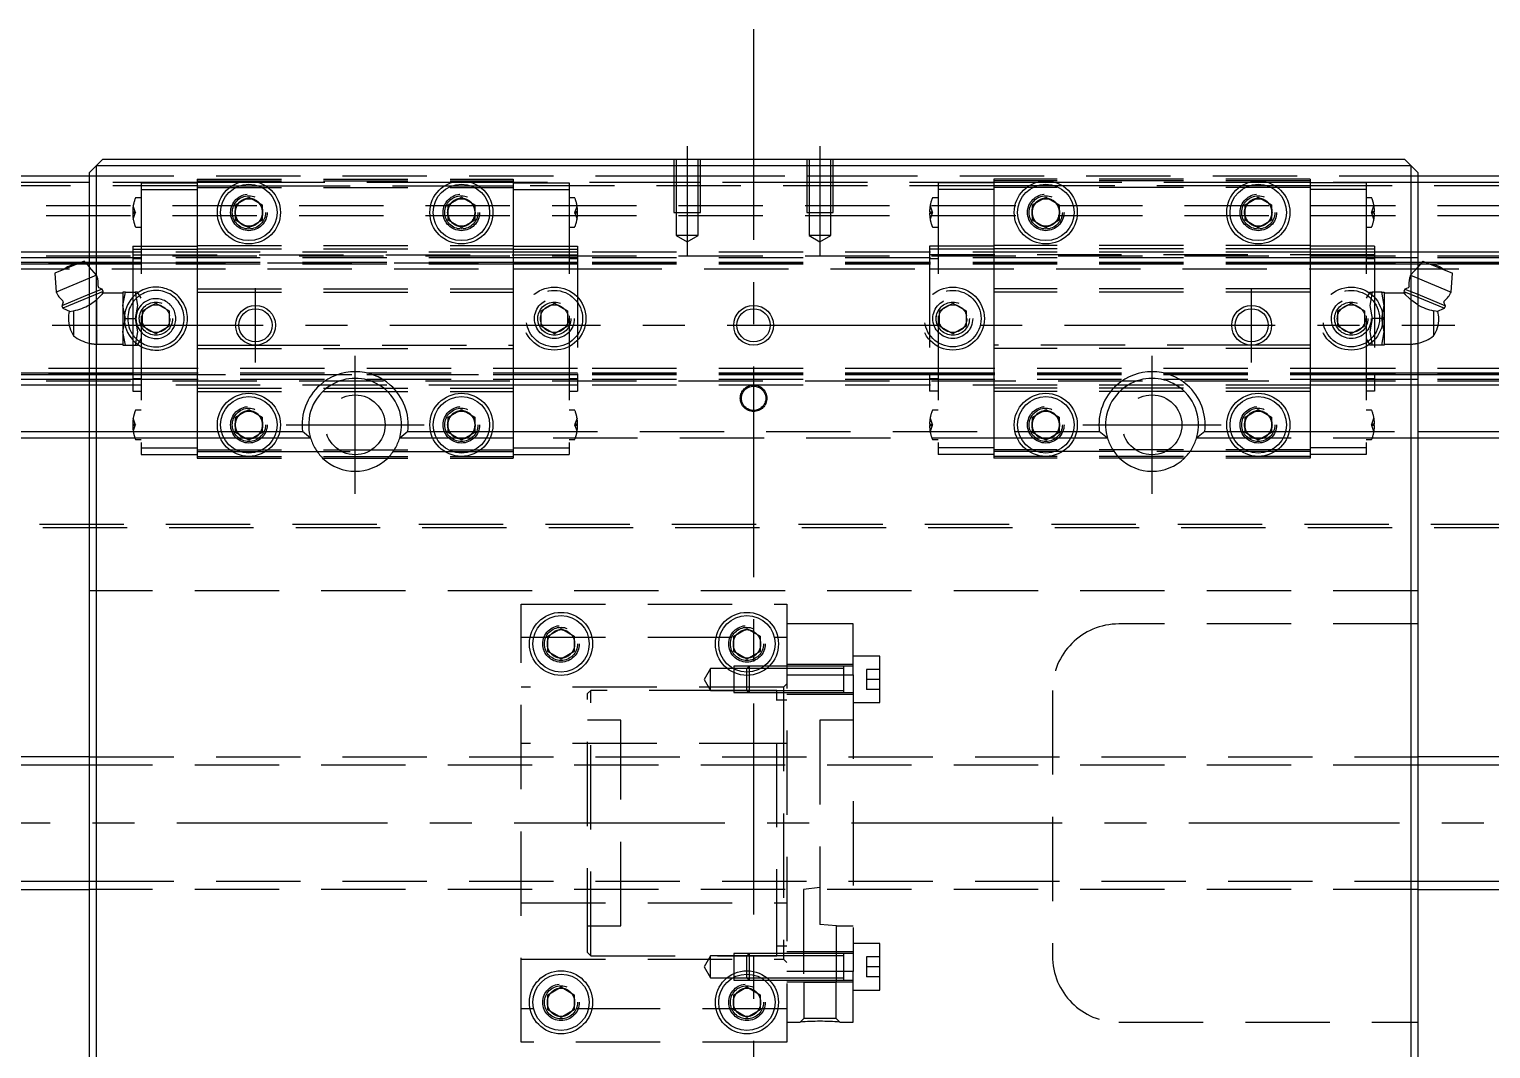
# Model space of a CAD drawing. Extents: x -10 to 809, y -346 to 120.
# Drawn here: x 120.9 to 341, y -34 to 119.6 of the extents above; entities that cross this region are included whole.
import ezdxf

# ---------------------------------------------------------------- set-up
doc = ezdxf.new("R2010")
doc.units = 0
doc.linetypes.add('CENTER', pattern=[50.8, 31.75, -6.35, 6.35, -6.35])
doc.linetypes.add('DASHED', pattern=[19.05, 12.7, -6.35])
doc.layers.get('0').update_dxf_attribs({"linetype": 'CONTINUOUS'})
doc.layers.add('CENTER', color=1, linetype='CENTER')

msp = doc.modelspace()

# ---------------------------------------------------------------- linework, layer by layer
at = {"color": 7, "linetype": 'CONTINUOUS'}
for p, q in [((131, 99), (132, 100)), ((132, 100), (328, 100)), ((328, 100), (329, 99)), ((2, 97.5), (130, 97.5)), ((130, 98), (131, 99)), ((130, -98), (130, 98)), ((131, 99), (131, -99)), ((329, 99), (131, 99)), ((329, 99), (330, 98)), ((329, -99), (329, 99)), ((330, 98), (330, -98)), ((330, 97.5), (458, 97.5)), ((130, 96.5), (1, 96.5)), ((459, 96.5), (330, 96.5)), ((152, 93.15), (154, 94.31)), ((152, 90.85), (152, 93.15)), ((154, 94.31), (156, 93.15)), ((156, 93.15), (156, 90.85)), ((184, 93.15), (186, 94.31)), ((184, 90.85), (184, 93.15)), ((186, 94.31), (188, 93.15)), ((188, 93.15), (188, 90.85)), ((272, 93.15), (274, 94.31)), ((272, 90.85), (272, 93.15)), ((274, 94.31), (276, 93.15)), ((276, 93.15), (276, 90.85)), ((304, 93.15), (306, 94.31)), ((304, 90.85), (304, 93.15)), ((306, 94.31), (308, 93.15)), ((308, 93.15), (308, 90.85)), ((154, 89.69), (152, 90.85)), ((156, 90.85), (154, 89.69)), ((186, 89.69), (184, 90.85)), ((188, 90.85), (186, 89.69)), ((274, 89.69), (272, 90.85)), ((276, 90.85), (274, 89.69)), ((306, 89.69), (304, 90.85)), ((308, 90.85), (306, 89.69)), ((130, 86), (0, 86)), ((460, 86), (330, 86)), ((128.73, 84.48), (0, 84.48)), ((128.05, 84.2), (0, 84.2)), ((129.2, 84.68), (124.77, 82.84)), ((130, 83.76), (129.2, 84.68)), ((130, 84.48), (129.37, 84.48)), ((130, 84.2), (129.62, 84.2)), ((330.8, 84.68), (330, 83.76)), ((330.63, 84.48), (330, 84.48)), ((330.38, 84.2), (330, 84.2)), ((330.8, 84.68), (335.23, 82.84)), ((460, 84.48), (331.27, 84.48)), ((460, 84.2), (331.95, 84.2)), ((124.77, 82.84), (124.97, 80)), ((130, 82.09), (124.97, 80)), ((330, 82.09), (335.03, 80)), ((335.03, 80), (335.23, 82.84)), ((130, 79.66), (125.83, 77.93)), ((330, 79.66), (334.17, 77.93)), ((126.04, 78.44), (125.83, 77.93)), ((125.83, 77.93), (125.98, 77.56)), ((130, 79.22), (125.98, 77.56)), ((125.98, 77.56), (127.1, 77.09)), ((126.94, 77.07), (127.6, 77.18)), ((127.6, 77.18), (127.6, 73.4)), ((330, 79.22), (334.02, 77.56)), ((333.06, 77.07), (332.4, 77.18)), ((332.4, 77.18), (332.4, 73.4)), ((332.9, 77.09), (334.02, 77.56)), ((334.17, 77.93), (333.96, 78.44)), ((334.02, 77.56), (334.17, 77.93)), ((130, 67.8), (0, 67.8)), ((130, 67.52), (0, 67.52)), ((460, 67.8), (330, 67.8)), ((460, 67.52), (330, 67.52)), ((130, 66), (0, 66)), ((460, 66), (330, 66)), ((152, 61.15), (154, 62.31)), ((154, 62.31), (156, 61.15)), ((184, 61.15), (186, 62.31)), ((186, 62.31), (188, 61.15)), ((272, 61.15), (274, 62.31)), ((274, 62.31), (276, 61.15)), ((304, 61.15), (306, 62.31)), ((306, 62.31), (308, 61.15)), ((152, 58.85), (152, 61.15)), ((156, 61.15), (156, 58.85)), ((184, 58.85), (184, 61.15)), ((188, 61.15), (188, 58.85)), ((272, 58.85), (272, 61.15)), ((276, 61.15), (276, 58.85)), ((304, 58.85), (304, 61.15)), ((308, 61.15), (308, 58.85)), ((130, 58), (56.71, 58)), ((57.94, 59), (130, 59)), ((154, 57.69), (152, 58.85)), ((156, 58.85), (154, 57.69)), ((186, 57.69), (184, 58.85)), ((188, 58.85), (186, 57.69)), ((274, 57.69), (272, 58.85)), ((276, 58.85), (274, 57.69)), ((306, 57.69), (304, 58.85)), ((308, 58.85), (306, 57.69)), ((330, 59), (402.06, 59)), ((403.29, 58), (330, 58)), ((199, 28.15), (201, 29.31)), ((201, 29.31), (203, 28.15)), ((227, 28.15), (229, 29.31)), ((229, 29.31), (231, 28.15)), ((199, 25.85), (199, 28.15)), ((203, 28.15), (203, 25.85)), ((227, 25.85), (227, 28.15)), ((231, 28.15), (231, 25.85)), ((201, 24.69), (199, 25.85)), ((203, 25.85), (201, 24.69)), ((229, 24.69), (227, 25.85)), ((231, 25.85), (229, 24.69)), ((130, 10), (28, 10)), ((403, 10), (330, 10)), ((28, -10), (130, -10)), ((330, -10), (403, -10)), ((243.6, -23.65), (243.6, -23.65)), ((199, -25.85), (201, -24.69)), ((199, -28.15), (199, -25.85)), ((201, -24.69), (203, -25.85)), ((203, -25.85), (203, -28.15)), ((227, -25.85), (229, -24.69)), ((227, -28.15), (227, -25.85)), ((229, -24.69), (231, -25.85)), ((231, -25.85), (231, -28.15)), ((201, -29.31), (199, -28.15)), ((203, -28.15), (201, -29.31)), ((229, -29.31), (227, -28.15)), ((231, -28.15), (229, -29.31))]:
    msp.add_line(p, q, dxfattribs=at)
at = {"color": 3, "linetype": 'DASHED'}
for p, q in [((218, 100), (218, 92)), ((218.35, 100), (218.35, 92)), ((221.65, 92), (221.65, 100)), ((222, 92), (222, 100)), ((238, 100), (238, 92)), ((238.35, 100), (238.35, 92)), ((241.65, 92), (241.65, 100)), ((242, 92), (242, 100)), ((130, 97.5), (218, 97.5)), ((146.2, 97), (146.2, 96)), ((146.2, 97), (193.8, 97)), ((193.8, 97), (193.8, 96)), ((218, 97.5), (222, 97.5)), ((222, 97.5), (238, 97.5)), ((238, 97.5), (242, 97.5)), ((242, 97.5), (330, 97.5)), ((266.2, 97), (266.2, 96)), ((313.8, 97), (266.2, 97)), ((313.8, 97), (313.8, 96)), ((146.2, 96), (0.5, 96)), ((146.2, 96.5), (130, 96.5)), ((137.77, 96.45), (146.2, 96.45)), ((137.77, 96.45), (137.77, 95.45)), ((137.77, 95.45), (137.77, 56.55)), ((137.77, 95.45), (146.2, 95.45)), ((146.2, 96.75), (193.8, 96.75)), ((152.48, 96.5), (146.2, 96.5)), ((146.2, 96), (146.2, 87)), ((146.2, 96), (151.44, 96)), ((146.2, 95.75), (193.8, 95.75)), ((151.44, 96), (152.56, 96)), ((155.52, 96.5), (152.48, 96.5)), ((152.56, 96), (155.44, 96)), ((155.44, 96), (156.56, 96)), ((184.48, 96.5), (155.52, 96.5)), ((156.56, 96), (183.44, 96)), ((183.44, 96), (184.56, 96)), ((187.52, 96.5), (184.48, 96.5)), ((184.56, 96), (187.44, 96)), ((187.44, 96), (188.56, 96)), ((193.8, 96.5), (187.52, 96.5)), ((188.56, 96), (193.8, 96)), ((218, 96.5), (193.8, 96.5)), ((193.8, 96.45), (202.23, 96.45)), ((266.2, 96), (193.8, 96)), ((193.8, 96), (193.8, 87)), ((193.8, 95.45), (202.23, 95.45)), ((202.23, 96.45), (202.23, 95.45)), ((202.23, 95.45), (202.23, 56.55)), ((222, 96.5), (218, 96.5)), ((238, 96.5), (222, 96.5)), ((242, 96.5), (238, 96.5)), ((266.2, 96.5), (242, 96.5)), ((257.77, 96.45), (257.77, 95.45)), ((266.2, 96.45), (257.77, 96.45)), ((257.77, 95.45), (257.77, 56.55)), ((266.2, 95.45), (257.77, 95.45)), ((313.8, 96.75), (266.2, 96.75)), ((272.48, 96.5), (266.2, 96.5)), ((266.2, 96), (266.2, 87)), ((271.44, 96), (266.2, 96)), ((313.8, 95.75), (266.2, 95.75)), ((272.56, 96), (271.44, 96)), ((275.52, 96.5), (272.48, 96.5)), ((275.44, 96), (272.56, 96)), ((276.56, 96), (275.44, 96)), ((304.48, 96.5), (275.52, 96.5)), ((303.44, 96), (276.56, 96)), ((304.56, 96), (303.44, 96)), ((307.52, 96.5), (304.48, 96.5)), ((307.44, 96), (304.56, 96)), ((308.56, 96), (307.44, 96)), ((313.8, 96.5), (307.52, 96.5)), ((313.8, 96), (308.56, 96)), ((330, 96.5), (313.8, 96.5)), ((322.23, 96.45), (313.8, 96.45)), ((459.5, 96), (313.8, 96)), ((313.8, 96), (313.8, 87)), ((322.23, 95.45), (313.8, 95.45)), ((322.23, 96.45), (322.23, 95.45)), ((322.23, 95.45), (322.23, 56.55)), ((460, 93), (0, 93)), ((136.9, 92.1), (136.58, 93)), ((137.77, 94.2), (136.99, 94.2)), ((203.01, 94.2), (202.23, 94.2)), ((203.42, 93), (203.1, 92.1)), ((256.58, 93), (256.9, 92.1)), ((257.77, 94.2), (256.99, 94.2)), ((323.01, 94.2), (322.23, 94.2)), ((323.1, 92.1), (323.42, 93)), ((460, 91.5), (0, 91.5)), ((136.58, 92.1), (136.5, 92.1)), ((136.5, 91.9), (136.58, 91.9)), ((136.58, 92.1), (136.9, 92.1)), ((136.58, 91.9), (136.58, 92.1)), ((136.58, 91), (136.9, 91.9)), ((136.58, 91.9), (136.9, 91.9)), ((136.9, 92.1), (136.94, 92)), ((136.9, 91.9), (136.94, 92)), ((203.1, 92.1), (203.06, 92)), ((203.1, 91.9), (203.06, 92)), ((203.42, 92.1), (203.1, 92.1)), ((203.1, 91.9), (203.42, 91)), ((203.42, 91.9), (203.1, 91.9)), ((203.5, 92.1), (203.42, 92.1)), ((203.42, 92.1), (203.42, 91.9)), ((203.42, 91.9), (203.5, 91.9)), ((218, 92), (222, 92)), ((218.35, 92), (218.35, 88.5)), ((221.65, 88.5), (221.65, 92)), ((238, 92), (242, 92)), ((238.35, 92), (238.35, 88.5)), ((241.65, 88.5), (241.65, 92)), ((256.5, 92.1), (256.58, 92.1)), ((256.58, 91.9), (256.5, 91.9)), ((256.58, 92.1), (256.9, 92.1)), ((256.58, 92.1), (256.58, 91.9)), ((256.9, 91.9), (256.58, 91)), ((256.58, 91.9), (256.9, 91.9)), ((256.9, 92.1), (256.94, 92)), ((256.9, 91.9), (256.94, 92)), ((323.1, 92.1), (323.06, 92)), ((323.1, 91.9), (323.06, 92)), ((323.42, 92.1), (323.1, 92.1)), ((323.42, 91), (323.1, 91.9)), ((323.42, 91.9), (323.1, 91.9)), ((323.42, 91.9), (323.42, 92.1)), ((323.42, 92.1), (323.5, 92.1)), ((323.5, 91.9), (323.42, 91.9)), ((136.99, 89.8), (137.77, 89.8)), ((202.23, 89.8), (203.01, 89.8)), ((218.35, 88.5), (220, 87.55)), ((221.65, 88.5), (218.35, 88.5)), ((220, 87.55), (221.65, 88.5)), ((238.35, 88.5), (240, 87.55)), ((241.65, 88.5), (238.35, 88.5)), ((240, 87.55), (241.65, 88.5)), ((256.99, 89.8), (257.77, 89.8)), ((322.23, 89.8), (323.01, 89.8)), ((136.5, 86), (130, 86)), ((136.5, 86.93), (137.77, 86.93)), ((136.5, 86.93), (136.5, 84.33)), ((136.5, 86.92), (137.77, 86.92)), ((136.5, 86.46), (137.77, 86.46)), ((137.77, 86), (136.5, 86)), ((137.77, 86.93), (146.2, 86.93)), ((137.77, 86.46), (146.2, 86.46)), ((193.8, 86), (137.77, 86)), ((146.2, 87), (146.2, 86.5)), ((146.2, 87), (193.8, 87)), ((146.2, 86.5), (146.2, 80.5)), ((146.2, 86.5), (193.8, 86.5)), ((193.8, 87), (193.8, 86.5)), ((193.8, 86.93), (202.23, 86.93)), ((193.8, 86.5), (193.8, 80.5)), ((193.8, 86.46), (202.23, 86.46)), ((203.5, 86), (193.8, 86)), ((202.23, 86.93), (203.5, 86.93)), ((202.23, 86.92), (203.5, 86.92)), ((202.23, 86.46), (203.5, 86.46)), ((203.5, 86.93), (203.5, 84.33)), ((256.5, 86), (203.5, 86)), ((257.77, 86.93), (256.5, 86.93)), ((256.5, 86.93), (256.5, 84.33)), ((257.77, 86.92), (256.5, 86.92)), ((257.77, 86.46), (256.5, 86.46)), ((313.8, 86), (256.5, 86)), ((266.2, 86.93), (257.77, 86.93)), ((266.2, 86.46), (257.77, 86.46)), ((266.2, 87), (266.2, 86.5)), ((313.8, 87), (266.2, 87)), ((266.2, 86.5), (266.2, 80.5)), ((313.8, 86.5), (266.2, 86.5)), ((313.8, 87), (313.8, 86.5)), ((322.23, 86.93), (313.8, 86.93)), ((313.8, 86.5), (313.8, 80.5)), ((322.23, 86.46), (313.8, 86.46)), ((323.5, 86), (313.8, 86)), ((323.5, 86.93), (322.23, 86.93)), ((323.5, 86.92), (322.23, 86.92)), ((323.5, 86.46), (322.23, 86.46)), ((323.5, 86.93), (323.5, 84.33)), ((330, 86), (323.5, 86)), ((460, 85.4), (0, 85.4)), ((130, 85.15), (0, 85.15)), ((136.5, 84.42), (0, 84.42)), ((129.62, 84.2), (128.05, 84.2)), ((129.37, 84.48), (128.73, 84.48)), ((136.5, 85.15), (130, 85.15)), ((136.5, 84.48), (130, 84.48)), ((136.5, 84.2), (130, 84.2)), ((131.07, 82.53), (130, 83.76)), ((136.5, 85.6), (203.5, 85.6)), ((137.77, 85.15), (136.5, 85.15)), ((136.5, 85.08), (137.77, 85.08)), ((137.77, 84.48), (136.5, 84.48)), ((136.5, 84.42), (137.77, 84.42)), ((136.5, 84.33), (136.5, 80)), ((137.77, 84.2), (136.5, 84.2)), ((193.8, 85.15), (137.77, 85.15)), ((193.8, 84.48), (137.77, 84.48)), ((137.77, 84.42), (193.8, 84.42)), ((193.8, 84.2), (137.77, 84.2)), ((203.5, 85.15), (193.8, 85.15)), ((203.5, 84.48), (193.8, 84.48)), ((193.8, 84.42), (203.5, 84.42)), ((203.5, 84.2), (193.8, 84.2)), ((202.23, 85.08), (203.5, 85.08)), ((256.5, 85.15), (203.5, 85.15)), ((256.5, 84.48), (203.5, 84.48)), ((256.5, 84.42), (203.5, 84.42)), ((203.5, 84.33), (203.5, 67.67)), ((256.5, 84.2), (203.5, 84.2)), ((323.5, 85.6), (256.5, 85.6)), ((313.8, 85.15), (256.5, 85.15)), ((256.5, 85.08), (257.77, 85.08)), ((313.8, 84.48), (256.5, 84.48)), ((313.8, 84.42), (256.5, 84.42)), ((256.5, 84.33), (256.5, 67.67)), ((313.8, 84.2), (256.5, 84.2)), ((323.5, 85.15), (313.8, 85.15)), ((323.5, 84.48), (313.8, 84.48)), ((323.5, 84.42), (313.8, 84.42)), ((323.5, 84.2), (313.8, 84.2)), ((322.23, 85.08), (323.5, 85.08)), ((330, 85.15), (323.5, 85.15)), ((330, 84.48), (323.5, 84.48)), ((460, 84.42), (323.5, 84.42)), ((323.5, 84.33), (323.5, 67.67)), ((330, 84.2), (323.5, 84.2)), ((330, 83.76), (328.93, 82.53)), ((460, 85.15), (330, 85.15)), ((331.95, 84.2), (330.38, 84.2)), ((331.27, 84.48), (330.63, 84.48)), ((0, 83.5), (136.5, 83.5)), ((131.07, 82.53), (130, 82.09)), ((136.5, 83.5), (137.77, 83.5)), ((137.77, 83.5), (193.8, 83.5)), ((193.8, 83.5), (203.5, 83.5)), ((203.5, 83.5), (256.5, 83.5)), ((256.5, 83.5), (313.8, 83.5)), ((313.8, 83.5), (323.5, 83.5)), ((323.5, 83.5), (460, 83.5)), ((328.93, 82.53), (330, 82.09)), ((131.93, 80.45), (130, 79.66)), ((132.08, 80.08), (130, 79.22)), ((131.04, 78.83), (132.08, 79.85)), ((131.93, 80.45), (131.42, 80.66)), ((131.9, 79.64), (132.08, 80.08)), ((132.08, 80.08), (131.93, 80.45)), ((135.04, 79.85), (132.08, 79.85)), ((135.4, 80), (135.04, 80)), ((135.04, 80), (135.04, 78)), ((135.04, 78), (135.4, 80)), ((135.4, 80), (136.87, 80)), ((136.5, 80), (136.5, 72)), ((137.22, 80), (136.87, 80)), ((136.87, 80), (137.22, 78)), ((137.77, 79.06), (137.22, 80)), ((146.2, 80.5), (146.2, 80)), ((146.2, 80.5), (193.8, 80.5)), ((146.2, 80), (146.2, 72)), ((146.2, 80), (193.8, 80)), ((193.8, 80.5), (193.8, 80)), ((193.8, 80), (193.8, 72)), ((266.2, 80.5), (266.2, 80)), ((313.8, 80.5), (266.2, 80.5)), ((266.2, 80), (266.2, 72)), ((313.8, 80), (266.2, 80)), ((313.8, 80.5), (313.8, 80)), ((313.8, 80), (313.8, 72)), ((322.78, 80), (322.23, 79.06)), ((322.78, 80), (323.13, 80)), ((323.13, 80), (322.78, 78)), ((324.6, 80), (323.13, 80)), ((324.6, 80), (324.96, 80)), ((324.96, 78), (324.6, 80)), ((324.96, 80), (324.96, 78)), ((327.92, 79.85), (324.96, 79.85)), ((328.07, 80.45), (327.92, 80.08)), ((327.92, 80.08), (328.1, 79.64)), ((327.92, 80.08), (330, 79.22)), ((328.96, 78.83), (327.92, 79.85)), ((328.58, 80.66), (328.07, 80.45)), ((328.07, 80.45), (330, 79.66)), ((130, 78.1), (131.04, 78.83)), ((131.04, 78.83), (131.04, 72.15)), ((135.4, 76), (135.04, 78)), ((135.04, 78), (135.04, 74)), ((137.22, 78), (136.87, 76)), ((138, 77.15), (140, 78.31)), ((138, 74.85), (138, 77.15)), ((140, 78.31), (142, 77.15)), ((142, 77.15), (142, 74.85)), ((198, 77.15), (200, 78.31)), ((198, 74.85), (198, 77.15)), ((200, 78.31), (202, 77.15)), ((202, 77.15), (202, 74.85)), ((258, 77.15), (260, 78.31)), ((258, 74.85), (258, 77.15)), ((260, 78.31), (262, 77.15)), ((262, 77.15), (262, 74.85)), ((318, 77.15), (320, 78.31)), ((318, 74.85), (318, 77.15)), ((320, 78.31), (322, 77.15)), ((322, 77.15), (322, 74.85)), ((322.78, 78), (323.13, 76)), ((324.6, 76), (324.96, 78)), ((324.96, 78), (324.96, 74)), ((330, 78.1), (328.96, 78.83)), ((328.96, 78.83), (328.96, 72.15)), ((135.04, 74), (135.4, 76)), ((135.4, 76), (136.87, 76)), ((136.87, 76), (137.22, 74)), ((137.5, 76), (137.53, 76.37)), ((140, 73.69), (138, 74.85)), ((142, 74.85), (140, 73.69)), ((197.5, 76), (197.53, 76.41)), ((200, 73.69), (198, 74.85)), ((202, 74.85), (200, 73.69)), ((257.5, 76), (257.53, 76.41)), ((260, 73.69), (258, 74.85)), ((262, 74.85), (260, 73.69)), ((317.5, 76), (317.53, 76.41)), ((320, 73.69), (318, 74.85)), ((322, 74.85), (320, 73.69)), ((323.13, 76), (322.78, 74)), ((324.6, 76), (323.13, 76)), ((324.96, 74), (324.6, 76)), ((135.04, 74), (135.04, 72)), ((135.4, 72), (135.04, 74)), ((137.22, 74), (136.87, 72)), ((137.22, 72), (137.77, 72.94)), ((322.23, 72.94), (322.78, 72)), ((322.78, 74), (323.13, 72)), ((324.6, 72), (324.96, 74)), ((324.96, 74), (324.96, 72)), ((131.04, 72.15), (135.04, 72.15)), ((135.04, 72), (135.4, 72)), ((135.4, 72), (136.87, 72)), ((136.5, 72), (136.5, 67.67)), ((136.87, 72), (137.22, 72)), ((146.2, 72), (146.2, 71.5)), ((146.2, 72), (155, 72)), ((146.2, 71.5), (146.2, 65.5)), ((146.2, 71.5), (193.8, 71.5)), ((155, 72), (193.8, 72)), ((193.8, 72), (193.8, 71.5)), ((193.8, 71.5), (193.8, 65.5)), ((266.2, 72), (266.2, 71.5)), ((305, 72), (266.2, 72)), ((266.2, 71.5), (266.2, 65.5)), ((313.8, 71.5), (266.2, 71.5)), ((313.8, 72), (305, 72)), ((313.8, 72), (313.8, 71.5)), ((313.8, 71.5), (313.8, 65.5)), ((323.13, 72), (322.78, 72)), ((324.6, 72), (323.13, 72)), ((324.96, 72), (324.6, 72)), ((324.96, 72.15), (328.96, 72.15)), ((136.5, 68.5), (0, 68.5)), ((137.77, 68.5), (136.5, 68.5)), ((203.5, 68.5), (137.77, 68.5)), ((256.5, 68.5), (203.5, 68.5)), ((323.5, 68.5), (256.5, 68.5)), ((460, 68.5), (323.5, 68.5)), ((136.5, 67.58), (0, 67.58)), ((130, 66.85), (0, 66.85)), ((460, 66.6), (0, 66.6)), ((136.5, 67.8), (130, 67.8)), ((136.5, 67.52), (130, 67.52)), ((136.5, 66.85), (130, 66.85)), ((137.77, 67.8), (136.5, 67.8)), ((136.5, 67.67), (136.5, 65.07)), ((136.5, 67.58), (137.77, 67.58)), ((137.77, 67.52), (136.5, 67.52)), ((137.77, 66.92), (136.5, 66.92)), ((137.77, 66.85), (136.5, 66.85)), ((203.5, 67.8), (137.77, 67.8)), ((137.77, 67.58), (203.5, 67.58)), ((203.5, 67.52), (137.77, 67.52)), ((203.5, 66.85), (137.77, 66.85)), ((203.5, 66.92), (202.23, 66.92)), ((256.5, 67.8), (203.5, 67.8)), ((203.5, 67.67), (203.5, 65.07)), ((256.5, 67.58), (203.5, 67.58)), ((256.5, 67.52), (203.5, 67.52)), ((256.5, 66.85), (203.5, 66.85)), ((323.5, 67.8), (256.5, 67.8)), ((256.5, 67.67), (256.5, 65.07)), ((323.5, 67.58), (256.5, 67.58)), ((323.5, 67.52), (256.5, 67.52)), ((257.77, 66.92), (256.5, 66.92)), ((323.5, 66.85), (256.5, 66.85)), ((323.5, 66.92), (322.23, 66.92)), ((330, 67.8), (323.5, 67.8)), ((323.5, 67.67), (323.5, 65.07)), ((460, 67.58), (323.5, 67.58)), ((330, 67.52), (323.5, 67.52)), ((330, 66.85), (323.5, 66.85)), ((460, 66.85), (330, 66.85)), ((136.5, 66), (130, 66)), ((137.77, 66), (136.5, 66)), ((136.5, 65.08), (137.77, 65.08)), ((136.5, 65.07), (137.77, 65.07)), ((193.8, 66), (137.77, 66)), ((146.2, 65.5), (146.2, 65)), ((146.2, 65.5), (193.8, 65.5)), ((146.2, 65), (146.2, 56)), ((146.2, 65), (193.8, 65)), ((203.5, 66), (193.8, 66)), ((193.8, 65.5), (193.8, 65)), ((193.8, 65), (193.8, 56)), ((202.23, 65.08), (203.5, 65.08)), ((202.23, 65.07), (203.5, 65.07)), ((256.5, 66), (203.5, 66)), ((313.8, 66), (256.5, 66)), ((257.77, 65.08), (256.5, 65.08)), ((257.77, 65.07), (256.5, 65.07)), ((266.2, 65.5), (266.2, 65)), ((313.8, 65.5), (266.2, 65.5)), ((266.2, 65), (266.2, 56)), ((313.8, 65), (266.2, 65)), ((323.5, 66), (313.8, 66)), ((313.8, 65.5), (313.8, 65)), ((313.8, 65), (313.8, 56)), ((323.5, 65.08), (322.23, 65.08)), ((323.5, 65.07), (322.23, 65.07)), ((330, 66), (323.5, 66)), ((137.77, 62.2), (136.99, 62.2)), ((203.01, 62.2), (202.23, 62.2)), ((257.77, 62.2), (256.99, 62.2)), ((323.01, 62.2), (322.23, 62.2)), ((136.58, 60.1), (136.5, 60.1)), ((136.5, 59.9), (136.58, 59.9)), ((136.9, 60.1), (136.58, 61)), ((136.58, 60.1), (136.9, 60.1)), ((136.58, 59.9), (136.58, 60.1)), ((136.58, 59), (136.9, 59.9)), ((136.58, 59.9), (136.9, 59.9)), ((136.9, 60.1), (136.94, 60)), ((136.9, 59.9), (136.94, 60)), ((203.1, 60.1), (203.06, 60)), ((203.1, 59.9), (203.06, 60)), ((203.42, 61), (203.1, 60.1)), ((203.42, 60.1), (203.1, 60.1)), ((203.1, 59.9), (203.42, 59)), ((203.42, 59.9), (203.1, 59.9)), ((203.5, 60.1), (203.42, 60.1)), ((203.42, 60.1), (203.42, 59.9)), ((203.42, 59.9), (203.5, 59.9)), ((256.5, 60.1), (256.58, 60.1)), ((256.58, 59.9), (256.5, 59.9)), ((256.58, 61), (256.9, 60.1)), ((256.58, 60.1), (256.9, 60.1)), ((256.58, 60.1), (256.58, 59.9)), ((256.9, 59.9), (256.58, 59)), ((256.58, 59.9), (256.9, 59.9)), ((256.9, 60.1), (256.94, 60)), ((256.9, 59.9), (256.94, 60)), ((323.1, 60.1), (323.06, 60)), ((323.1, 59.9), (323.06, 60)), ((323.1, 60.1), (323.42, 61)), ((323.42, 60.1), (323.1, 60.1)), ((323.42, 59), (323.1, 59.9)), ((323.42, 59.9), (323.1, 59.9)), ((323.42, 59.9), (323.42, 60.1)), ((323.42, 60.1), (323.5, 60.1)), ((323.5, 59.9), (323.42, 59.9)), ((130, 59), (136.58, 59)), ((136.84, 58), (130, 58)), ((136.58, 59), (137.77, 59)), ((137.77, 58), (136.84, 58)), ((136.99, 57.8), (137.77, 57.8)), ((137.77, 59), (149.36, 59)), ((149.69, 58), (137.77, 58)), ((149.36, 59), (149.87, 59)), ((150.25, 58), (149.69, 58)), ((149.87, 59), (151.44, 59)), ((152.11, 58), (150.25, 58)), ((151.44, 59), (151.71, 59)), ((151.71, 59), (152, 59)), ((152, 59), (152.15, 59)), ((152.5, 58), (152.11, 58)), ((152.15, 59), (152.2, 59)), ((152.2, 59), (155.8, 59)), ((153.36, 58), (152.5, 58)), ((153.46, 58), (153.36, 58)), ((153.5, 58), (153.46, 58)), ((154.5, 58), (153.5, 58)), ((154.54, 58), (154.5, 58)), ((154.64, 58), (154.54, 58)), ((155.5, 58), (154.64, 58)), ((155.89, 58), (155.5, 58)), ((155.8, 59), (155.85, 59)), ((155.85, 59), (156, 59)), ((157.75, 58), (155.89, 58)), ((156, 59), (156.29, 59)), ((156.29, 59), (156.56, 59)), ((156.56, 59), (158.13, 59)), ((158.31, 58), (157.75, 58)), ((158.13, 59), (158.64, 59)), ((163.29, 58), (158.31, 58)), ((158.64, 59), (162.06, 59)), ((163.29, 58), (162.06, 59)), ((177.94, 59), (176.71, 58)), ((181.69, 58), (176.71, 58)), ((177.94, 59), (181.36, 59)), ((181.36, 59), (181.87, 59)), ((182.25, 58), (181.69, 58)), ((181.87, 59), (183.44, 59)), ((184.11, 58), (182.25, 58)), ((183.44, 59), (183.71, 59)), ((183.71, 59), (184, 59)), ((184, 59), (184.15, 59)), ((184.5, 58), (184.11, 58)), ((184.15, 59), (184.2, 59)), ((184.2, 59), (187.8, 59)), ((185.36, 58), (184.5, 58)), ((185.46, 58), (185.36, 58)), ((185.5, 58), (185.46, 58)), ((186.5, 58), (185.5, 58)), ((186.54, 58), (186.5, 58)), ((186.64, 58), (186.54, 58)), ((187.5, 58), (186.64, 58)), ((187.89, 58), (187.5, 58)), ((187.8, 59), (187.85, 59)), ((187.85, 59), (188, 59)), ((189.75, 58), (187.89, 58)), ((188, 59), (188.29, 59)), ((188.29, 59), (188.56, 59)), ((188.56, 59), (190.13, 59)), ((190.31, 58), (189.75, 58)), ((190.13, 59), (190.64, 59)), ((193.8, 58), (190.31, 58)), ((190.64, 59), (193.8, 59)), ((193.8, 59), (269.36, 59)), ((269.69, 58), (193.8, 58)), ((202.23, 57.8), (203.01, 57.8)), ((256.99, 57.8), (257.77, 57.8)), ((269.36, 59), (269.87, 59)), ((270.25, 58), (269.69, 58)), ((269.87, 59), (271.44, 59)), ((272.11, 58), (270.25, 58)), ((271.44, 59), (271.71, 59)), ((271.71, 59), (272, 59)), ((272, 59), (272.15, 59)), ((272.5, 58), (272.11, 58)), ((272.15, 59), (272.2, 59)), ((272.2, 59), (275.8, 59)), ((273.36, 58), (272.5, 58)), ((273.46, 58), (273.36, 58)), ((273.5, 58), (273.46, 58)), ((274.5, 58), (273.5, 58)), ((274.54, 58), (274.5, 58)), ((274.64, 58), (274.54, 58)), ((275.5, 58), (274.64, 58)), ((275.89, 58), (275.5, 58)), ((275.8, 59), (275.85, 59)), ((275.85, 59), (276, 59)), ((277.75, 58), (275.89, 58)), ((276, 59), (276.29, 59)), ((276.29, 59), (276.56, 59)), ((276.56, 59), (278.13, 59)), ((278.31, 58), (277.75, 58)), ((278.13, 59), (278.64, 59)), ((283.29, 58), (278.31, 58)), ((278.64, 59), (282.06, 59)), ((283.29, 58), (282.06, 59)), ((297.94, 59), (296.71, 58)), ((301.69, 58), (296.71, 58)), ((297.94, 59), (301.36, 59)), ((301.36, 59), (301.87, 59)), ((302.25, 58), (301.69, 58)), ((301.87, 59), (303.44, 59)), ((304.11, 58), (302.25, 58)), ((303.44, 59), (303.71, 59)), ((303.71, 59), (304, 59)), ((304, 59), (304.15, 59)), ((304.5, 58), (304.11, 58)), ((304.15, 59), (304.2, 59)), ((304.2, 59), (307.8, 59)), ((305.36, 58), (304.5, 58)), ((305.46, 58), (305.36, 58)), ((305.5, 58), (305.46, 58)), ((306.5, 58), (305.5, 58)), ((306.54, 58), (306.5, 58)), ((306.64, 58), (306.54, 58)), ((307.5, 58), (306.64, 58)), ((307.89, 58), (307.5, 58)), ((307.8, 59), (307.85, 59)), ((307.85, 59), (308, 59)), ((309.75, 58), (307.89, 58)), ((308, 59), (308.29, 59)), ((308.29, 59), (308.56, 59)), ((308.56, 59), (310.13, 59)), ((310.31, 58), (309.75, 58)), ((310.13, 59), (310.64, 59)), ((330, 58), (310.31, 58)), ((310.64, 59), (313.8, 59)), ((313.8, 59), (330, 59)), ((322.23, 57.8), (323.01, 57.8)), ((137.77, 56.55), (137.77, 55.55)), ((137.77, 56.55), (146.2, 56.55)), ((137.77, 55.55), (146.2, 55.55)), ((146.2, 56.25), (193.8, 56.25)), ((146.2, 56), (146.2, 55)), ((146.2, 56), (151.44, 56)), ((146.2, 55.25), (193.8, 55.25)), ((151.44, 56), (152.56, 56)), ((152.56, 56), (155.44, 56)), ((155.44, 56), (156.56, 56)), ((156.56, 56), (183.44, 56)), ((183.44, 56), (184.56, 56)), ((184.56, 56), (187.44, 56)), ((187.44, 56), (188.56, 56)), ((188.56, 56), (193.8, 56)), ((193.8, 56.55), (202.23, 56.55)), ((193.8, 56), (193.8, 55)), ((193.8, 55.55), (202.23, 55.55)), ((202.23, 56.55), (202.23, 55.55)), ((257.77, 56.55), (257.77, 55.55)), ((266.2, 56.55), (257.77, 56.55)), ((266.2, 55.55), (257.77, 55.55)), ((313.8, 56.25), (266.2, 56.25)), ((266.2, 56), (266.2, 55)), ((271.44, 56), (266.2, 56)), ((313.8, 55.25), (266.2, 55.25)), ((272.56, 56), (271.44, 56)), ((275.44, 56), (272.56, 56)), ((276.56, 56), (275.44, 56)), ((303.44, 56), (276.56, 56)), ((304.56, 56), (303.44, 56)), ((307.44, 56), (304.56, 56)), ((308.56, 56), (307.44, 56)), ((313.8, 56), (308.56, 56)), ((322.23, 56.55), (313.8, 56.55)), ((313.8, 56), (313.8, 55)), ((322.23, 55.55), (313.8, 55.55)), ((322.23, 56.55), (322.23, 55.55)), ((146.2, 55), (193.8, 55)), ((313.8, 55), (266.2, 55)), ((459.5, 44.5), (0.5, 44.5)), ((459, 45), (1, 45)), ((330, 35), (130, 35)), ((195, -33), (195, 33)), ((195, 33), (235, 33)), ((235, 33), (235, -33)), ((245, 30), (235, 30)), ((245, 22.36), (245, 30)), ((330, 30), (285, 30)), ((195, 28), (235, 28)), ((249, 25.15), (245, 25.15)), ((249, 18.15), (249, 25.15)), ((223.5, 23.3), (222.55, 21.65)), ((227, 23.3), (223.5, 23.3)), ((223.5, 20), (223.5, 23.3)), ((229.35, 23.65), (227, 23.65)), ((227, 23.65), (227, 23.25)), ((229, 23.3), (227, 23.3)), ((227, 23.25), (227, 22.69)), ((227, 22.69), (227, 19.65)), ((229.35, 23.65), (229, 23.3)), ((231.09, 23.3), (229, 23.3)), ((229, 22.75), (229, 23.3)), ((229, 22.25), (229, 22.75)), ((229, 20), (229, 22.25)), ((231.62, 23.65), (229.35, 23.65)), ((231.62, 23.65), (229.35, 23.65)), ((229.35, 23.65), (229.35, 22.76)), ((229.35, 22.76), (229.35, 22.26)), ((229.35, 22.26), (229.35, 19.65)), ((231.98, 23.3), (231.09, 23.3)), ((232.37, 23.65), (231.62, 23.65)), ((232.37, 23.65), (231.62, 23.65)), ((235, 23.3), (231.98, 23.3)), ((235, 23.65), (232.37, 23.65)), ((235, 23.65), (232.37, 23.65)), ((245, 23.9), (235, 23.9)), ((243.6, 23.65), (235, 23.65)), ((243.6, 23.3), (235, 23.3)), ((235, 22.36), (245, 22.36)), ((245, 23.65), (243.59, 23.65)), ((243.6, 23.3), (243.6, 23.65)), ((243.6, 19.65), (243.6, 23.65)), ((243.6, 20), (243.6, 23.3)), ((245, 22.36), (245, -22.36)), ((249, 23.15), (247, 23.15)), ((247, 23.15), (247, 21.65)), ((234.5, 20.5), (195, 20.5)), ((205.5, 20), (205, 19.5)), ((227, 20), (205.5, 20)), ((205.5, -20), (205.5, 20)), ((222.55, 21.65), (223.5, 20)), ((223.5, 20), (227, 20)), ((227, 20), (229, 20)), ((229, 20), (227, 20)), ((233.5, 20), (229, 20)), ((229, 20), (229.35, 19.65)), ((229, 20), (235, 20)), ((233.5, 19.65), (233.5, 20)), ((235, 21), (234.5, 20.5)), ((234.5, 20.5), (234.5, -20.5)), ((235, 20), (243.6, 20)), ((243.6, 19.65), (243.6, 20)), ((249, 21.65), (247, 21.65)), ((247, 21.65), (247, 20.15)), ((249, 20.15), (247, 20.15)), ((275, 20), (275, -20)), ((205, -19.5), (205, 19.5)), ((227, 19.65), (229.35, 19.65)), ((229.35, 19.65), (235, 19.65)), ((229.35, 19.65), (235, 19.65)), ((233.5, -19.65), (233.5, 19.65)), ((235, 18.5), (233.5, 18.5)), ((235, 19.65), (243.6, 19.65)), ((235, 19.4), (245, 19.4)), ((243.59, 19.65), (245, 19.65)), ((245, 18.15), (249, 18.15)), ((210, 15.5), (205, 15.5)), ((210, -15.5), (210, 15.5)), ((245, 15.5), (240, 15.5)), ((240, 15.5), (240, -15.3)), ((234.5, 12), (195, 12)), ((235, 12), (234.5, 12)), ((130, 10), (330, 10)), ((330, 8.75), (130, 8.75)), ((130, -8.75), (330, -8.75)), ((330, -10), (130, -10)), ((240, -9.69), (237.54, -10)), ((237.54, -10), (237.59, -9.99)), ((237.54, -10), (237.54, -24)), ((195, -12), (234.5, -12)), ((234.5, -12), (235, -12)), ((234.5, -12), (235, -12)), ((242.46, -15.5), (240, -15.3)), ((205, -15.5), (210, -15.5)), ((242.46, -24), (242.46, -15.5)), ((242.46, -15.5), (245, -15.5)), ((205, -19.5), (205.5, -20)), ((229.35, -19.65), (227, -19.65)), ((227, -19.65), (227, -22.69)), ((229.35, -19.65), (229, -20)), ((235, -19.65), (229.35, -19.65)), ((235, -19.65), (229.35, -19.65)), ((229.35, -19.65), (229.35, -22.26)), ((233.5, -18.5), (235, -18.5)), ((233.5, -20), (233.5, -19.65)), ((245, -19.4), (235, -19.4)), ((243.6, -19.65), (235, -19.65)), ((245, -19.65), (243.59, -19.65)), ((243.6, -23.65), (243.6, -19.65)), ((249, -18.15), (245, -18.15)), ((249, -25.15), (249, -18.15)), ((195, -20.5), (234.5, -20.5)), ((205.5, -20), (227, -20)), ((223.5, -20), (222.55, -21.65)), ((222.55, -21.65), (223.5, -23.3)), ((227, -20), (223.5, -20)), ((223.5, -21.65), (223.5, -20)), ((223.5, -23.3), (223.5, -21.65)), ((229, -20), (227, -20)), ((227, -20), (229, -20)), ((229, -20), (233.5, -20)), ((235, -20), (229, -20)), ((229, -22.25), (229, -20)), ((234.5, -20.5), (235, -21)), ((243.6, -20), (235, -20)), ((249, -20.15), (247, -20.15)), ((247, -20.15), (247, -21.65)), ((247, -21.65), (247, -23.15)), ((249, -21.65), (247, -21.65)), ((223.5, -23.3), (227, -23.3)), ((227, -22.69), (227, -23.25)), ((227, -23.25), (227, -23.65)), ((227, -23.3), (229, -23.3)), ((227, -23.65), (229.35, -23.65)), ((229, -22.75), (229, -22.25)), ((229, -23.3), (229, -22.75)), ((229, -23.3), (229.35, -23.65)), ((229, -23.3), (231.09, -23.3)), ((229.35, -22.26), (229.35, -22.76)), ((229.35, -22.76), (229.35, -23.65)), ((229.35, -23.65), (231.62, -23.65)), ((229.35, -23.65), (231.62, -23.65)), ((231.09, -23.3), (231.98, -23.3)), ((231.62, -23.65), (232.37, -23.65)), ((231.62, -23.65), (232.37, -23.65)), ((231.98, -23.3), (235, -23.3)), ((232.37, -23.65), (235, -23.65)), ((232.37, -23.65), (235, -23.65)), ((245, -22.36), (235, -22.36)), ((235, -23.3), (243.6, -23.3)), ((235, -23.65), (243.6, -23.65)), ((235, -23.9), (245, -23.9)), ((242.46, -24), (237.54, -24)), ((237.55, -24), (237.55, -29.45)), ((242.45, -29.45), (242.45, -24)), ((243.59, -23.65), (245, -23.65)), ((245, -30), (245, -22.36)), ((249, -23.15), (247, -23.15)), ((245, -25.15), (249, -25.15)), ((235, -28), (195, -28)), ((235, -30), (237, -30)), ((237.55, -29.45), (237, -30)), ((242.45, -29.45), (237.55, -29.45)), ((243, -30), (242.45, -29.45)), ((243, -30), (245, -30)), ((285, -30), (330, -30)), ((235, -33), (195, -33))]:
    msp.add_line(p, q, dxfattribs=at)
at = {"color": 3, "linetype": 'CONTINUOUS'}
for p, q in [((130, 8.75), (28, 8.75)), ((403, 8.75), (330, 8.75)), ((28, -8.75), (130, -8.75)), ((330, -8.75), (403, -8.75))]:
    msp.add_line(p, q, dxfattribs=at)
at = {"color": 7, "linetype": 'CONTINUOUS'}
for centre, radius in [((154, 92), 4.75), ((154, 92), 4.25), ((186, 92), 4.75), ((186, 92), 4.25), ((274, 92), 4.75), ((274, 92), 4.25), ((306, 92), 4.75), ((306, 92), 4.25), ((155, 75), 2.5), ((230, 75), 3), ((230, 75), 2.5), ((305, 75), 2.5), ((154, 60), 4.75), ((154, 60), 4.25), ((186, 60), 4.75), ((186, 60), 4.25), ((274, 60), 4.75), ((274, 60), 4.25), ((306, 60), 4.75), ((306, 60), 4.25), ((201, 27), 4.75), ((201, 27), 4.25), ((229, 27), 4.75), ((229, 27), 4.25), ((201, -27), 4.75), ((201, -27), 4.25), ((229, -27), 4.75), ((229, -27), 4.25)]:
    msp.add_circle(centre, radius, dxfattribs=at)
at = {"color": 3, "linetype": 'DASHED'}
for centre, radius in [((154, 92), 2.75), ((186, 92), 2.75), ((274, 92), 2.75), ((306, 92), 2.75), ((154, 92), 2.5), ((154, 92), 2.07), ((186, 92), 2.5), ((186, 92), 2.07), ((274, 92), 2.5), ((274, 92), 2.07), ((306, 92), 2.5), ((306, 92), 2.07), ((200, 76), 4.75), ((200, 76), 4.25), ((260, 76), 4.75), ((260, 76), 4.25), ((320, 76), 4.75), ((320, 76), 4.25), ((140, 76), 2.5), ((140, 76), 2.1), ((200, 76), 3), ((200, 76), 2.5), ((200, 76), 2.1), ((260, 76), 3), ((260, 76), 2.5), ((260, 76), 2.1), ((320, 76), 3), ((320, 76), 2.5), ((320, 76), 2.1), ((170, 60), 4.5), ((230, 64), 2), ((230, 64), 1.83), ((290, 60), 4.5), ((154, 60), 2.75), ((154, 60), 2.5), ((154, 60), 2.07), ((186, 60), 2.75), ((186, 60), 2.5), ((186, 60), 2.07), ((274, 60), 2.75), ((274, 60), 2.5), ((274, 60), 2.07), ((306, 60), 2.75), ((306, 60), 2.5), ((306, 60), 2.07), ((201, 27), 2.75), ((201, 27), 2.5), ((229, 27), 2.75), ((229, 27), 2.5), ((201, -27), 2.75), ((201, -27), 2.5), ((229, -27), 2.75), ((229, -27), 2.5)]:
    msp.add_circle(centre, radius, dxfattribs=at)
at = {"color": 3, "linetype": 'CONTINUOUS'}
for centre in [(155, 75), (305, 75)]:
    msp.add_circle(centre, 3, dxfattribs=at)
at = {"color": 3, "linetype": 'DASHED'}
for centre, radius, start, end in [((142.5, 92), 6, 170.4203, 179.0449), ((142.5, 92), 6, 159.1494, 170.4059), ((136.99, 94.1), 0.1, 90, 159.1494), ((154, 92), 2.1, 162.2472, 180), ((154, 92), 2.06, 165.9141, 194.0859), ((154, 92), 2.06, 134.0859, 165.9141), ((154, 92), 2.1, 137.7528, 162.2472), ((154, 92), 2.1, 102.2472, 137.7528), ((154, 92), 2.06, 105.9141, 134.0859), ((154, 92), 2.06, 74.0859, 105.9141), ((154, 92), 2.1, 77.7528, 102.2472), ((154, 92), 2.1, 42.2472, 77.7528), ((154, 92), 2.06, 45.9141, 74.0859), ((154, 92), 2.06, 14.0859, 45.9141), ((154, 92), 2.1, 17.7528, 42.2472), ((154, 92), 2.1, 342.2472, 17.7528), ((154, 92), 2.06, 0, 14.0859), ((186, 92), 2.1, 162.2472, 180), ((186, 92), 2.06, 165.9141, 194.0859), ((186, 92), 2.06, 134.0859, 165.9141), ((186, 92), 2.1, 137.7528, 162.2472), ((186, 92), 2.1, 102.2472, 137.7528), ((186, 92), 2.06, 105.9141, 134.0859), ((186, 92), 2.06, 74.0859, 105.9141), ((186, 92), 2.1, 77.7528, 102.2472), ((186, 92), 2.1, 42.2472, 77.7528), ((186, 92), 2.06, 45.9141, 74.0859), ((186, 92), 2.06, 14.0859, 45.9141), ((186, 92), 2.1, 17.7528, 42.2472), ((186, 92), 2.1, 342.2472, 17.7528), ((186, 92), 2.06, 0, 14.0859), ((203.01, 94.1), 0.1, 20.8506, 90), ((197.5, 92), 6, 9.5941, 20.8506), ((197.5, 92), 6, 0.9551, 9.5797), ((262.5, 92), 6, 170.4203, 179.0449), ((262.5, 92), 6, 159.1494, 170.4059), ((256.99, 94.1), 0.1, 90, 159.1494), ((274, 92), 2.1, 162.2472, 180), ((274, 92), 2.06, 165.9141, 180), ((274, 92), 2.06, 134.0859, 165.9141), ((274, 92), 2.1, 137.7528, 162.2472), ((274, 92), 2.1, 102.2472, 137.7528), ((274, 92), 2.06, 105.9141, 134.0859), ((274, 92), 2.06, 74.0859, 105.9141), ((274, 92), 2.1, 77.7528, 102.2472), ((274, 92), 2.1, 42.2472, 77.7528), ((274, 92), 2.06, 45.9141, 74.0859), ((274, 92), 2.06, 14.0859, 45.9141), ((274, 92), 2.1, 17.7528, 42.2472), ((274, 92), 2.1, 342.2472, 17.7528), ((274, 92), 2.06, 345.9141, 14.0859), ((306, 92), 2.1, 162.2472, 180), ((306, 92), 2.06, 165.9141, 180), ((306, 92), 2.06, 134.0859, 165.9141), ((306, 92), 2.1, 137.7528, 162.2472), ((306, 92), 2.1, 102.2472, 137.7528), ((306, 92), 2.06, 105.9141, 134.0859), ((306, 92), 2.06, 74.0859, 105.9141), ((306, 92), 2.1, 77.7528, 102.2472), ((306, 92), 2.1, 42.2472, 77.7528), ((306, 92), 2.06, 45.9141, 74.0859), ((306, 92), 2.06, 14.0859, 45.9141), ((306, 92), 2.1, 17.7528, 42.2472), ((306, 92), 2.1, 342.2472, 17.7528), ((306, 92), 2.06, 345.9141, 14.0859), ((323.01, 94.1), 0.1, 20.8506, 90), ((317.5, 92), 6, 9.5941, 20.8506), ((317.5, 92), 6, 0.9551, 9.5797), ((142.5, 92), 6, 180.9551, 189.5797), ((142.5, 92), 6, 189.5941, 200.8506), ((154, 92), 2.1, 180, 197.7528), ((154, 92), 2.06, 194.0859, 225.9141), ((154, 92), 2.1, 197.7528, 222.2472), ((154, 92), 2.1, 222.2472, 257.7528), ((154, 92), 2.06, 225.9141, 254.0859), ((154, 92), 2.1, 282.2472, 317.7528), ((154, 92), 2.06, 285.9141, 314.0859), ((154, 92), 2.06, 314.0859, 345.9141), ((154, 92), 2.1, 317.7528, 342.2472), ((154, 92), 2.06, 345.9141, 0), ((186, 92), 2.1, 180, 197.7528), ((186, 92), 2.06, 194.0859, 225.9141), ((186, 92), 2.1, 197.7528, 222.2472), ((186, 92), 2.1, 222.2472, 257.7528), ((186, 92), 2.06, 225.9141, 254.0859), ((186, 92), 2.1, 282.2472, 317.7528), ((186, 92), 2.06, 285.9141, 314.0859), ((186, 92), 2.06, 314.0859, 345.9141), ((186, 92), 2.1, 317.7528, 342.2472), ((186, 92), 2.06, 345.9141, 0), ((197.5, 92), 6, 339.1494, 350.4059), ((197.5, 92), 6, 350.4203, 359.0449), ((262.5, 92), 6, 180.9551, 189.5797), ((262.5, 92), 6, 189.5941, 200.8506), ((274, 92), 2.1, 180, 197.7528), ((274, 92), 2.06, 180, 194.0859), ((274, 92), 2.06, 194.0859, 225.9141), ((274, 92), 2.1, 197.7528, 222.2472), ((274, 92), 2.1, 222.2472, 257.7528), ((274, 92), 2.06, 225.9141, 254.0859), ((274, 92), 2.1, 282.2472, 317.7528), ((274, 92), 2.06, 285.9141, 314.0859), ((274, 92), 2.06, 314.0859, 345.9141), ((274, 92), 2.1, 317.7528, 342.2472), ((306, 92), 2.1, 180, 197.7528), ((306, 92), 2.06, 180, 194.0859), ((306, 92), 2.06, 194.0859, 225.9141), ((306, 92), 2.1, 197.7528, 222.2472), ((306, 92), 2.1, 222.2472, 257.7528), ((306, 92), 2.06, 225.9141, 254.0859), ((306, 92), 2.1, 282.2472, 317.7528), ((306, 92), 2.06, 285.9141, 314.0859), ((306, 92), 2.06, 314.0859, 345.9141), ((306, 92), 2.1, 317.7528, 342.2472), ((317.5, 92), 6, 339.1494, 350.4059), ((317.5, 92), 6, 350.4203, 359.0449), ((136.99, 89.9), 0.1, 200.8506, 270), ((154, 92), 2.06, 254.0859, 285.9141), ((154, 92), 2.1, 257.7528, 282.2472), ((186, 92), 2.06, 254.0859, 285.9141), ((186, 92), 2.1, 257.7528, 282.2472), ((203.01, 89.9), 0.1, 270, 339.1494), ((256.99, 89.9), 0.1, 200.8506, 270), ((274, 92), 2.06, 254.0859, 285.9141), ((274, 92), 2.1, 257.7528, 282.2472), ((306, 92), 2.06, 254.0859, 285.9141), ((306, 92), 2.1, 257.7528, 282.2472), ((323.01, 89.9), 0.1, 270, 339.1494), ((128.02, 81.27), 3.3, 353.1639, 22.4998), ((331.98, 81.27), 3.3, 157.5002, 186.8361), ((131.49, 80.85), 0.2, 173.1612, 247.4985), ((140, 76), 4.75, 124.896, 137.4631), ((140, 76), 4.25, 125.4736, 145.4397), ((140, 76), 4.75, 118.0275, 124.896), ((140, 76), 4.25, 121.6801, 125.4736), ((140, 76), 4.75, 0, 118.0275), ((140, 76), 4.25, 0, 121.6801), ((328.51, 80.85), 0.2, 292.5015, 6.8388), ((140, 76), 4.75, 137.4631, 222.5369), ((140, 76), 4.25, 145.4397, 214.5603), ((140, 76), 3, 138.0733, 221.9267), ((140, 76), 3, 0, 138.0733), ((140, 76), 3, 221.9267, 0), ((140, 76), 4.75, 241.9725, 0), ((140, 76), 4.25, 238.3199, 0), ((140, 76), 4.25, 214.5603, 234.5264), ((140, 76), 4.75, 222.5369, 235.104), ((131.27, 78.15), 6, 257.7689, 267.8214), ((140, 76), 4.75, 235.104, 241.9725), ((140, 76), 4.25, 234.5264, 238.3199), ((328.73, 78.15), 6, 272.1786, 282.2311), ((170, 60), 8, 48.5904, 131.4096), ((170, 60), 7, 58.9973, 121.0027), ((290, 60), 8, 48.5904, 131.4096), ((290, 60), 7, 58.9973, 121.0027), ((170, 60), 8, 131.4096, 187.1808), ((170, 60), 7, 121.0027, 196.6015), ((170, 60), 7, 343.3985, 58.9973), ((170, 60), 8, 352.8192, 48.5904), ((290, 60), 8, 131.4096, 187.1808), ((290, 60), 7, 121.0027, 196.6015), ((290, 60), 7, 343.3985, 58.9973), ((290, 60), 8, 352.8192, 48.5904), ((142.5, 60), 6, 159.1494, 170.4059), ((136.99, 62.1), 0.1, 90, 159.1494), ((154, 60), 2.1, 102.2472, 137.7528), ((154, 60), 2.06, 105.9141, 134.0859), ((154, 60), 2.06, 74.0859, 105.9141), ((154, 60), 2.1, 77.7528, 102.2472), ((154, 60), 2.1, 42.2472, 77.7528), ((154, 60), 2.06, 45.9141, 74.0859), ((186, 60), 2.1, 102.2472, 137.7528), ((186, 60), 2.06, 105.9141, 134.0859), ((186, 60), 2.06, 74.0859, 105.9141), ((186, 60), 2.1, 77.7528, 102.2472), ((186, 60), 2.1, 42.2472, 77.7528), ((186, 60), 2.06, 45.9141, 74.0859), ((203.01, 62.1), 0.1, 20.8506, 90), ((197.5, 60), 6, 9.5941, 20.8506), ((262.5, 60), 6, 159.1494, 170.4059), ((256.99, 62.1), 0.1, 90, 159.1494), ((274, 60), 2.1, 102.2472, 137.7528), ((274, 60), 2.06, 105.9141, 134.0859), ((274, 60), 2.06, 74.0859, 105.9141), ((274, 60), 2.1, 77.7528, 102.2472), ((274, 60), 2.1, 42.2472, 77.7528), ((274, 60), 2.06, 45.9141, 74.0859), ((306, 60), 2.1, 102.2472, 137.7528), ((306, 60), 2.06, 105.9141, 134.0859), ((306, 60), 2.06, 74.0859, 105.9141), ((306, 60), 2.1, 77.7528, 102.2472), ((306, 60), 2.1, 42.2472, 77.7528), ((306, 60), 2.06, 45.9141, 74.0859), ((323.01, 62.1), 0.1, 20.8506, 90), ((317.5, 60), 6, 9.5941, 20.8506), ((142.5, 60), 6, 170.4203, 179.0449), ((142.5, 60), 6, 180.9551, 189.5797), ((154, 60), 2.1, 162.2472, 180), ((154, 60), 2.1, 180, 197.7528), ((154, 60), 2.06, 165.9141, 194.0859), ((154, 60), 2.06, 134.0859, 165.9141), ((154, 60), 2.1, 137.7528, 162.2472), ((154, 60), 2.06, 194.0859, 225.9141), ((154, 60), 2.06, 14.0859, 45.9141), ((154, 60), 2.06, 314.0859, 345.9141), ((154, 60), 2.1, 17.7528, 42.2472), ((154, 60), 2.1, 342.2472, 17.7528), ((154, 60), 2.06, 0, 14.0859), ((154, 60), 2.06, 345.9141, 0), ((186, 60), 2.1, 162.2472, 180), ((186, 60), 2.1, 180, 197.7528), ((186, 60), 2.06, 165.9141, 194.0859), ((186, 60), 2.06, 134.0859, 165.9141), ((186, 60), 2.1, 137.7528, 162.2472), ((186, 60), 2.06, 194.0859, 225.9141), ((186, 60), 2.06, 14.0859, 45.9141), ((186, 60), 2.06, 314.0859, 345.9141), ((186, 60), 2.1, 17.7528, 42.2472), ((186, 60), 2.1, 342.2472, 17.7528), ((186, 60), 2.06, 0, 14.0859), ((186, 60), 2.06, 345.9141, 0), ((197.5, 60), 6, 0.9551, 9.5797), ((197.5, 60), 6, 350.4203, 359.0449), ((262.5, 60), 6, 170.4203, 179.0449), ((262.5, 60), 6, 180.9551, 189.5797), ((274, 60), 2.1, 162.2472, 180), ((274, 60), 2.1, 180, 197.7528), ((274, 60), 2.06, 165.9141, 180), ((274, 60), 2.06, 180, 194.0859), ((274, 60), 2.06, 134.0859, 165.9141), ((274, 60), 2.1, 137.7528, 162.2472), ((274, 60), 2.06, 194.0859, 225.9141), ((274, 60), 2.06, 14.0859, 45.9141), ((274, 60), 2.06, 314.0859, 345.9141), ((274, 60), 2.1, 17.7528, 42.2472), ((274, 60), 2.1, 342.2472, 17.7528), ((274, 60), 2.06, 345.9141, 14.0859), ((306, 60), 2.1, 162.2472, 180), ((306, 60), 2.1, 180, 197.7528), ((306, 60), 2.06, 165.9141, 180), ((306, 60), 2.06, 180, 194.0859), ((306, 60), 2.06, 134.0859, 165.9141), ((306, 60), 2.1, 137.7528, 162.2472), ((306, 60), 2.06, 194.0859, 225.9141), ((306, 60), 2.06, 14.0859, 45.9141), ((306, 60), 2.06, 314.0859, 345.9141), ((306, 60), 2.1, 17.7528, 42.2472), ((306, 60), 2.1, 342.2472, 17.7528), ((306, 60), 2.06, 345.9141, 14.0859), ((317.5, 60), 6, 0.9551, 9.5797), ((317.5, 60), 6, 350.4203, 359.0449), ((142.5, 60), 6, 189.5941, 200.8506), ((136.99, 57.9), 0.1, 200.8506, 270), ((154, 60), 2.1, 197.7528, 222.2472), ((154, 60), 2.1, 222.2472, 257.7528), ((154, 60), 2.06, 225.9141, 254.0859), ((154, 60), 2.06, 254.0859, 285.9141), ((154, 60), 2.1, 257.7528, 282.2472), ((154, 60), 2.1, 282.2472, 317.7528), ((154, 60), 2.06, 285.9141, 314.0859), ((154, 60), 2.1, 317.7528, 342.2472), ((170, 60), 7, 196.6015, 225.5847), ((170, 60), 7, 314.4153, 343.3985), ((186, 60), 2.1, 197.7528, 222.2472), ((186, 60), 2.1, 222.2472, 257.7528), ((186, 60), 2.06, 225.9141, 254.0859), ((186, 60), 2.06, 254.0859, 285.9141), ((186, 60), 2.1, 257.7528, 282.2472), ((186, 60), 2.1, 282.2472, 317.7528), ((186, 60), 2.06, 285.9141, 314.0859), ((186, 60), 2.1, 317.7528, 342.2472), ((203.01, 57.9), 0.1, 270, 339.1494), ((197.5, 60), 6, 339.1494, 350.4059), ((262.5, 60), 6, 189.5941, 200.8506), ((256.99, 57.9), 0.1, 200.8506, 270), ((274, 60), 2.1, 197.7528, 222.2472), ((274, 60), 2.1, 222.2472, 257.7528), ((274, 60), 2.06, 225.9141, 254.0859), ((274, 60), 2.06, 254.0859, 285.9141), ((274, 60), 2.1, 257.7528, 282.2472), ((274, 60), 2.1, 282.2472, 317.7528), ((274, 60), 2.06, 285.9141, 314.0859), ((274, 60), 2.1, 317.7528, 342.2472), ((290, 60), 7, 196.6015, 225.5847), ((290, 60), 7, 314.4153, 343.3985), ((306, 60), 2.1, 197.7528, 222.2472), ((306, 60), 2.1, 222.2472, 257.7528), ((306, 60), 2.06, 225.9141, 254.0859), ((306, 60), 2.06, 254.0859, 285.9141), ((306, 60), 2.1, 257.7528, 282.2472), ((306, 60), 2.1, 282.2472, 317.7528), ((306, 60), 2.06, 285.9141, 314.0859), ((306, 60), 2.1, 317.7528, 342.2472), ((323.01, 57.9), 0.1, 270, 339.1494), ((317.5, 60), 6, 339.1494, 350.4059), ((170, 60), 7, 225.5847, 314.4153), ((290, 60), 7, 225.5847, 314.4153), ((201, 27), 2.1, 102.2472, 137.7528), ((201, 27), 2.1, 77.7528, 102.2472), ((201, 27), 2.1, 42.2472, 77.7528), ((229, 27), 2.1, 102.2472, 137.7528), ((229, 27), 2.1, 77.7528, 102.2472), ((229, 27), 2.1, 42.2472, 77.7528), ((285, 20), 10, 90, 180), ((201, 27), 2.1, 162.2472, 180), ((201, 27), 2.1, 180, 197.7528), ((201, 27), 2.1, 137.7528, 162.2472), ((201, 27), 2.1, 17.7528, 42.2472), ((201, 27), 2.1, 342.2472, 17.7528), ((229, 27), 2.1, 162.2472, 180), ((229, 27), 2.1, 180, 197.7528), ((229, 27), 2.1, 137.7528, 162.2472), ((229, 27), 2.1, 17.7528, 42.2472), ((229, 27), 2.1, 342.2472, 17.7528), ((201, 27), 2.1, 197.7528, 222.2472), ((201, 27), 2.1, 222.2472, 257.7528), ((201, 27), 2.1, 257.7528, 282.2472), ((201, 27), 2.1, 282.2472, 317.7528), ((201, 27), 2.1, 317.7528, 342.2472), ((229, 27), 2.1, 197.7528, 222.2472), ((229, 27), 2.1, 222.2472, 257.7528), ((229, 27), 2.1, 257.7528, 282.2472), ((229, 27), 2.1, 282.2472, 317.7528), ((229, 27), 2.1, 317.7528, 342.2472), ((285, -20), 10, 180, 270), ((201, -27), 2.1, 162.2472, 180), ((201, -27), 2.1, 137.7528, 162.2472), ((201, -27), 2.1, 102.2472, 137.7528), ((201, -27), 2.1, 77.7528, 102.2472), ((201, -27), 2.1, 42.2472, 77.7528), ((201, -27), 2.1, 17.7528, 42.2472), ((201, -27), 2.1, 342.2472, 17.7528), ((229, -27), 2.1, 162.2472, 180), ((229, -27), 2.1, 137.7528, 162.2472), ((229, -27), 2.1, 102.2472, 137.7528), ((229, -27), 2.1, 77.7528, 102.2472), ((229, -27), 2.1, 42.2472, 77.7528), ((229, -27), 2.1, 17.7528, 42.2472), ((229, -27), 2.1, 342.2472, 17.7528), ((201, -27), 2.1, 180, 197.7528), ((201, -27), 2.1, 197.7528, 222.2472), ((201, -27), 2.1, 222.2472, 257.7528), ((201, -27), 2.1, 282.2472, 317.7528), ((201, -27), 2.1, 317.7528, 342.2472), ((229, -27), 2.1, 180, 197.7528), ((229, -27), 2.1, 197.7528, 222.2472), ((229, -27), 2.1, 222.2472, 257.7528), ((229, -27), 2.1, 282.2472, 317.7528), ((229, -27), 2.1, 317.7528, 342.2472), ((201, -27), 2.1, 257.7528, 282.2472), ((229, -27), 2.1, 257.7528, 282.2472), ((240, -62.79), 32.93, 84.7732, 95.2268)]:
    msp.add_arc(centre, radius, start, end, dxfattribs=at)
at = {"color": 7, "linetype": 'CONTINUOUS'}
for centre, radius, start, end in [((128.15, 80.95), 3.2, 112.5, 130.7094), ((128.15, 80.95), 3.2, 94.2906, 112.5), ((331.85, 80.95), 3.2, 67.5, 85.7094), ((331.85, 80.95), 3.2, 49.2906, 67.5), ((128.02, 81.27), 3.3, 202.5002, 231.8361), ((331.98, 81.27), 3.3, 308.1639, 337.4998), ((125.86, 78.51), 0.2, 337.5015, 51.8388), ((131.52, 76), 4.7, 166.8211, 179.9998), ((125.97, 85.01), 8, 281.7644, 300.2609), ((334.03, 85.01), 8, 239.7377, 258.2356), ((328.48, 76), 4.7, 0.0002, 13.1788), ((334.14, 78.51), 0.2, 128.1612, 202.4985), ((131.52, 76), 4.7, 180.0002, 213.5861), ((328.48, 76), 4.7, 326.4139, 359.9998), ((131.27, 78.15), 6, 232.2738, 257.7689), ((328.73, 78.15), 6, 282.2311, 307.7262)]:
    msp.add_arc(centre, radius, start, end, dxfattribs=at)
at = {"layer": 'CENTER', "color": 1, "linetype": 'CENTER'}
for p, q in [((230, 119.6), (230, -119.6)), ((220, 102), (220, 85.55)), ((240, 102), (240, 85.55)), ((155, 69.4), (155, 80.6)), ((305, 69.4), (305, 80.6)), ((124.4, 75), (335.6, 75)), ((170, 49.6), (170, 70.4)), ((290, 49.6), (290, 70.4)), ((159.6, 60), (180.4, 60)), ((279.6, 60), (300.4, 60)), ((530.48, 0), (-6.68, 0))]:
    msp.add_line(p, q, dxfattribs=at)

doc.saveas('drawing.dxf')
